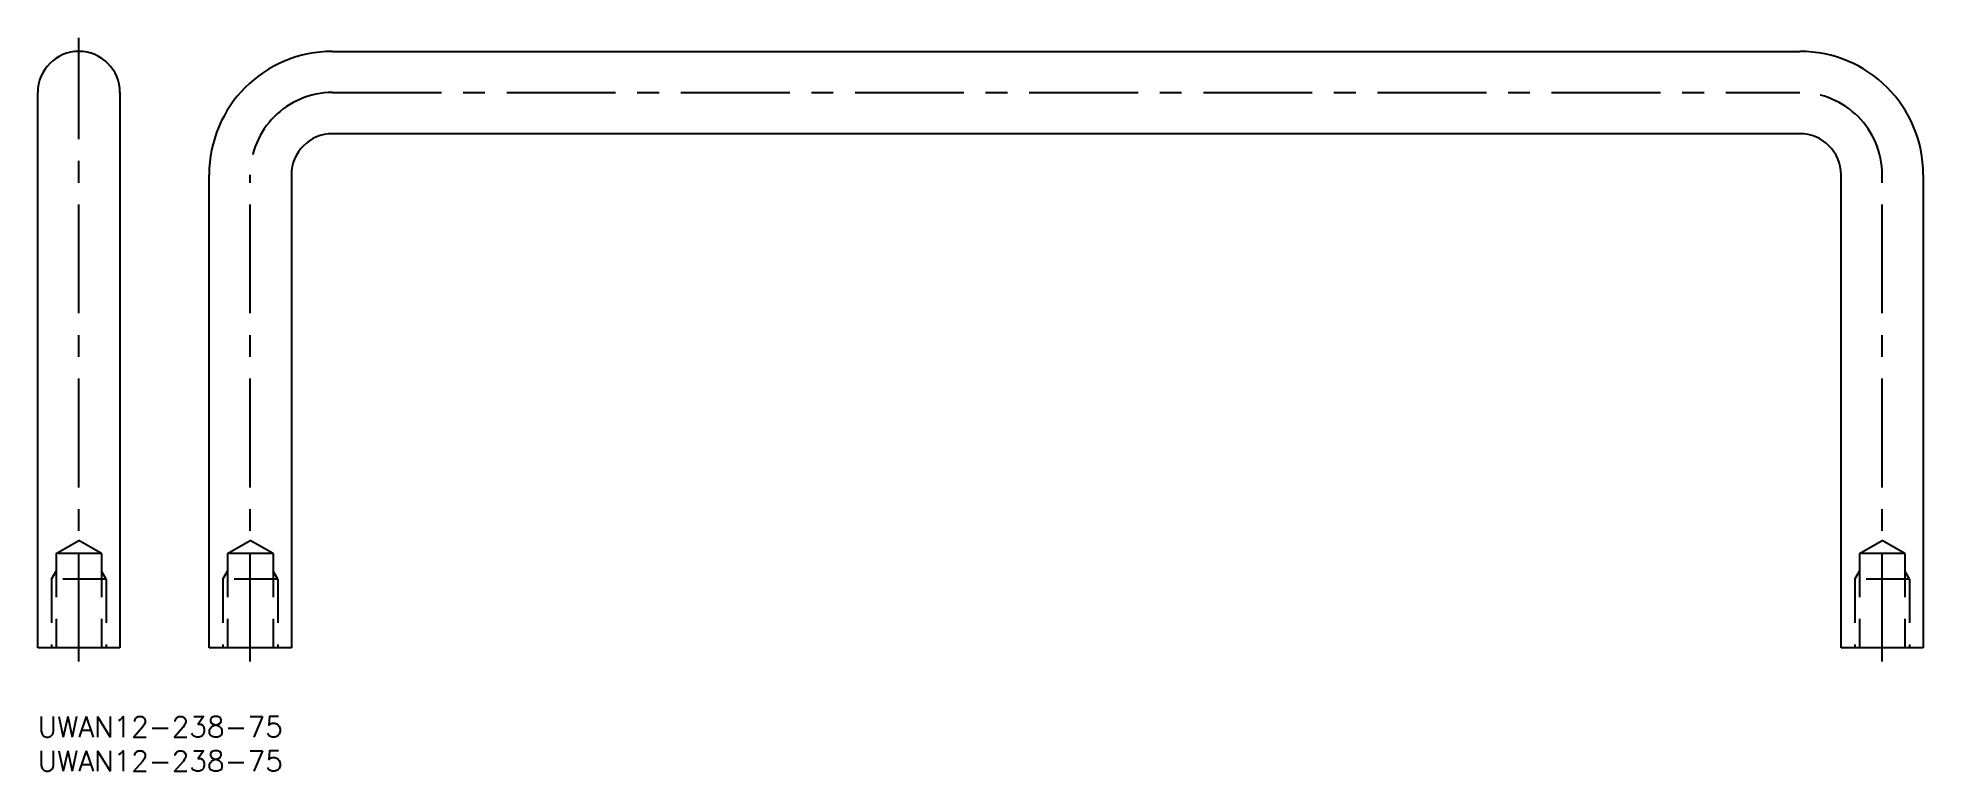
# Model space of a CAD drawing. Extents: x 0 to 275, y -8 to 99.
import ezdxf

# ---------------------------------------------------------------- set-up
doc = ezdxf.new("R2010")
doc.units = 0
doc.header["$LTSCALE"] = 0.5
doc.linetypes.add('CENTER', pattern=[50.8, 31.75, -6.35, 6.35, -6.35])
doc.linetypes.add('DASHED', pattern=[19.05, 12.7, -6.35])
for name, color, linetype in [('MSM_CENTER', 1, 'CENTER'), ('MSM_CONTINUOUS', 7, 'CONTINUOUS'), ('MSM_DASHED', 4, 'DASHED'), ('MSM_PART_NUMBER', 7, 'CONTINUOUS')]:
    doc.layers.add(name, color=color, linetype=linetype)
doc.styles.get("Standard").update_dxf_attribs({"font": 'txt.shx', "height": 3, "bigfont": 'bigfont.shx'})

# ---------------------------------------------------------------- blocks, each defined once
blk = doc.blocks.new('*U5')
at = {"layer": 'MSM_PART_NUMBER'}
blk.add_text('UWAN12-238-75', height=3, dxfattribs=at).set_placement((0, -3))
blk = doc.blocks.new('*U6')
at = {"layer": 'MSM_PART_NUMBER'}
blk.add_text('UWAN12-238-75', height=3, dxfattribs=at).set_placement((0, -8))

msp = doc.modelspace()

# ---------------------------------------------------------------- linework, layer by layer
at = {"layer": 'MSM_CENTER'}
for p, q in [((6, 8), (6, 99)), ((43, 91), (257, 91)), ((31, 8), (31, 79)), ((269, 8), (269, 79))]:
    msp.add_line(p, q, dxfattribs=at)
for centre, start, end in [((43, 79), 90, 180), ((257, 79), 0, 90)]:
    msp.add_arc(centre, 12, start, end, dxfattribs=at)
at = {"layer": 'MSM_CONTINUOUS'}
for p, q in [((43, 97), (257, 97)), ((0, 10), (0, 91)), ((12, 91), (12, 10)), ((257, 85), (43, 85)), ((25, 10), (25, 79)), ((37, 79), (37, 10)), ((263, 10), (263, 79)), ((275, 79), (275, 10)), ((12, 10), (0, 10)), ((37, 10), (25, 10)), ((275, 10), (263, 10))]:
    msp.add_line(p, q, dxfattribs=at)
for centre, radius, start, end in [((6, 91), 6, 0, 180), ((43, 79), 18, 90, 180), ((257, 79), 18, 0, 90), ((43, 79), 6, 90, 180), ((257, 79), 6, 0, 90)]:
    msp.add_arc(centre, radius, start, end, dxfattribs=at)
at = {"layer": 'MSM_DASHED'}
for p, q in [((2.68, 23.75), (6, 25.67)), ((9.32, 23.75), (6, 25.67)), ((27.68, 23.75), (31, 25.67)), ((34.32, 23.75), (31, 25.67)), ((265.68, 23.75), (269, 25.67)), ((272.32, 23.75), (269, 25.67)), ((2.68, 23.75), (2.68, 10)), ((9.32, 23.75), (2.68, 23.75)), ((9.32, 23.75), (9.32, 10)), ((27.68, 23.75), (27.68, 10)), ((34.32, 23.75), (27.68, 23.75)), ((34.32, 23.75), (34.32, 10)), ((265.68, 23.75), (265.68, 10)), ((272.32, 23.75), (265.68, 23.75)), ((272.32, 23.75), (272.32, 10)), ((2, 20), (2.68, 21.17)), ((2, 20), (2, 10)), ((10, 20), (2, 20)), ((10, 20), (9.32, 21.17)), ((10, 20), (10, 10)), ((27, 20), (27.68, 21.17)), ((27, 20), (27, 10)), ((35, 20), (27, 20)), ((35, 20), (34.32, 21.17)), ((35, 20), (35, 10)), ((265, 20), (265.68, 21.17)), ((265, 20), (265, 10)), ((273, 20), (265, 20)), ((273, 20), (272.32, 21.17)), ((273, 20), (273, 10))]:
    msp.add_line(p, q, dxfattribs=at)

# ---------------------------------------------------------------- block references
at = {"layer": 'MSM_CONTINUOUS'}
for name in ['*U5', '*U6']:
    msp.add_blockref(name, (0, 0), dxfattribs=at)

doc.saveas('drawing.dxf')
